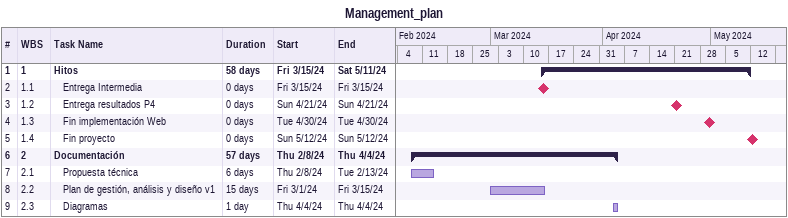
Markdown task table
Management_plan

| ID | WBS | Task | Duration | Start | Finish |
|---|---|---|---|---|---|
| 1 | 1 | **Hitos** | 58d | 2024-03-15 | 2024-05-11 |
| 2 | 1.1 | Entrega Intermedia | 0d | 2024-03-15 | 2024-03-15 |
| 3 | 1.2 | Entrega resultados P4 | 0d | 2024-04-21 | 2024-04-21 |
| 4 | 1.3 | Fin implementación Web | 0d | 2024-04-30 | 2024-04-30 |
| 5 | 1.4 | Fin proyecto | 0d | 2024-05-12 | 2024-05-12 |
| 6 | 2 | **Documentación** | 57d | 2024-02-08 | 2024-04-04 |
| 7 | 2.1 | Propuesta técnica | 6d | 2024-02-08 | 2024-02-13 |
| 8 | 2.2 | Plan de gestión, análisis y diseño v1 | 15d | 2024-03-01 | 2024-03-15 |
| 9 | 2.3 | Diagramas | 1d | 2024-04-04 | 2024-04-04 |
